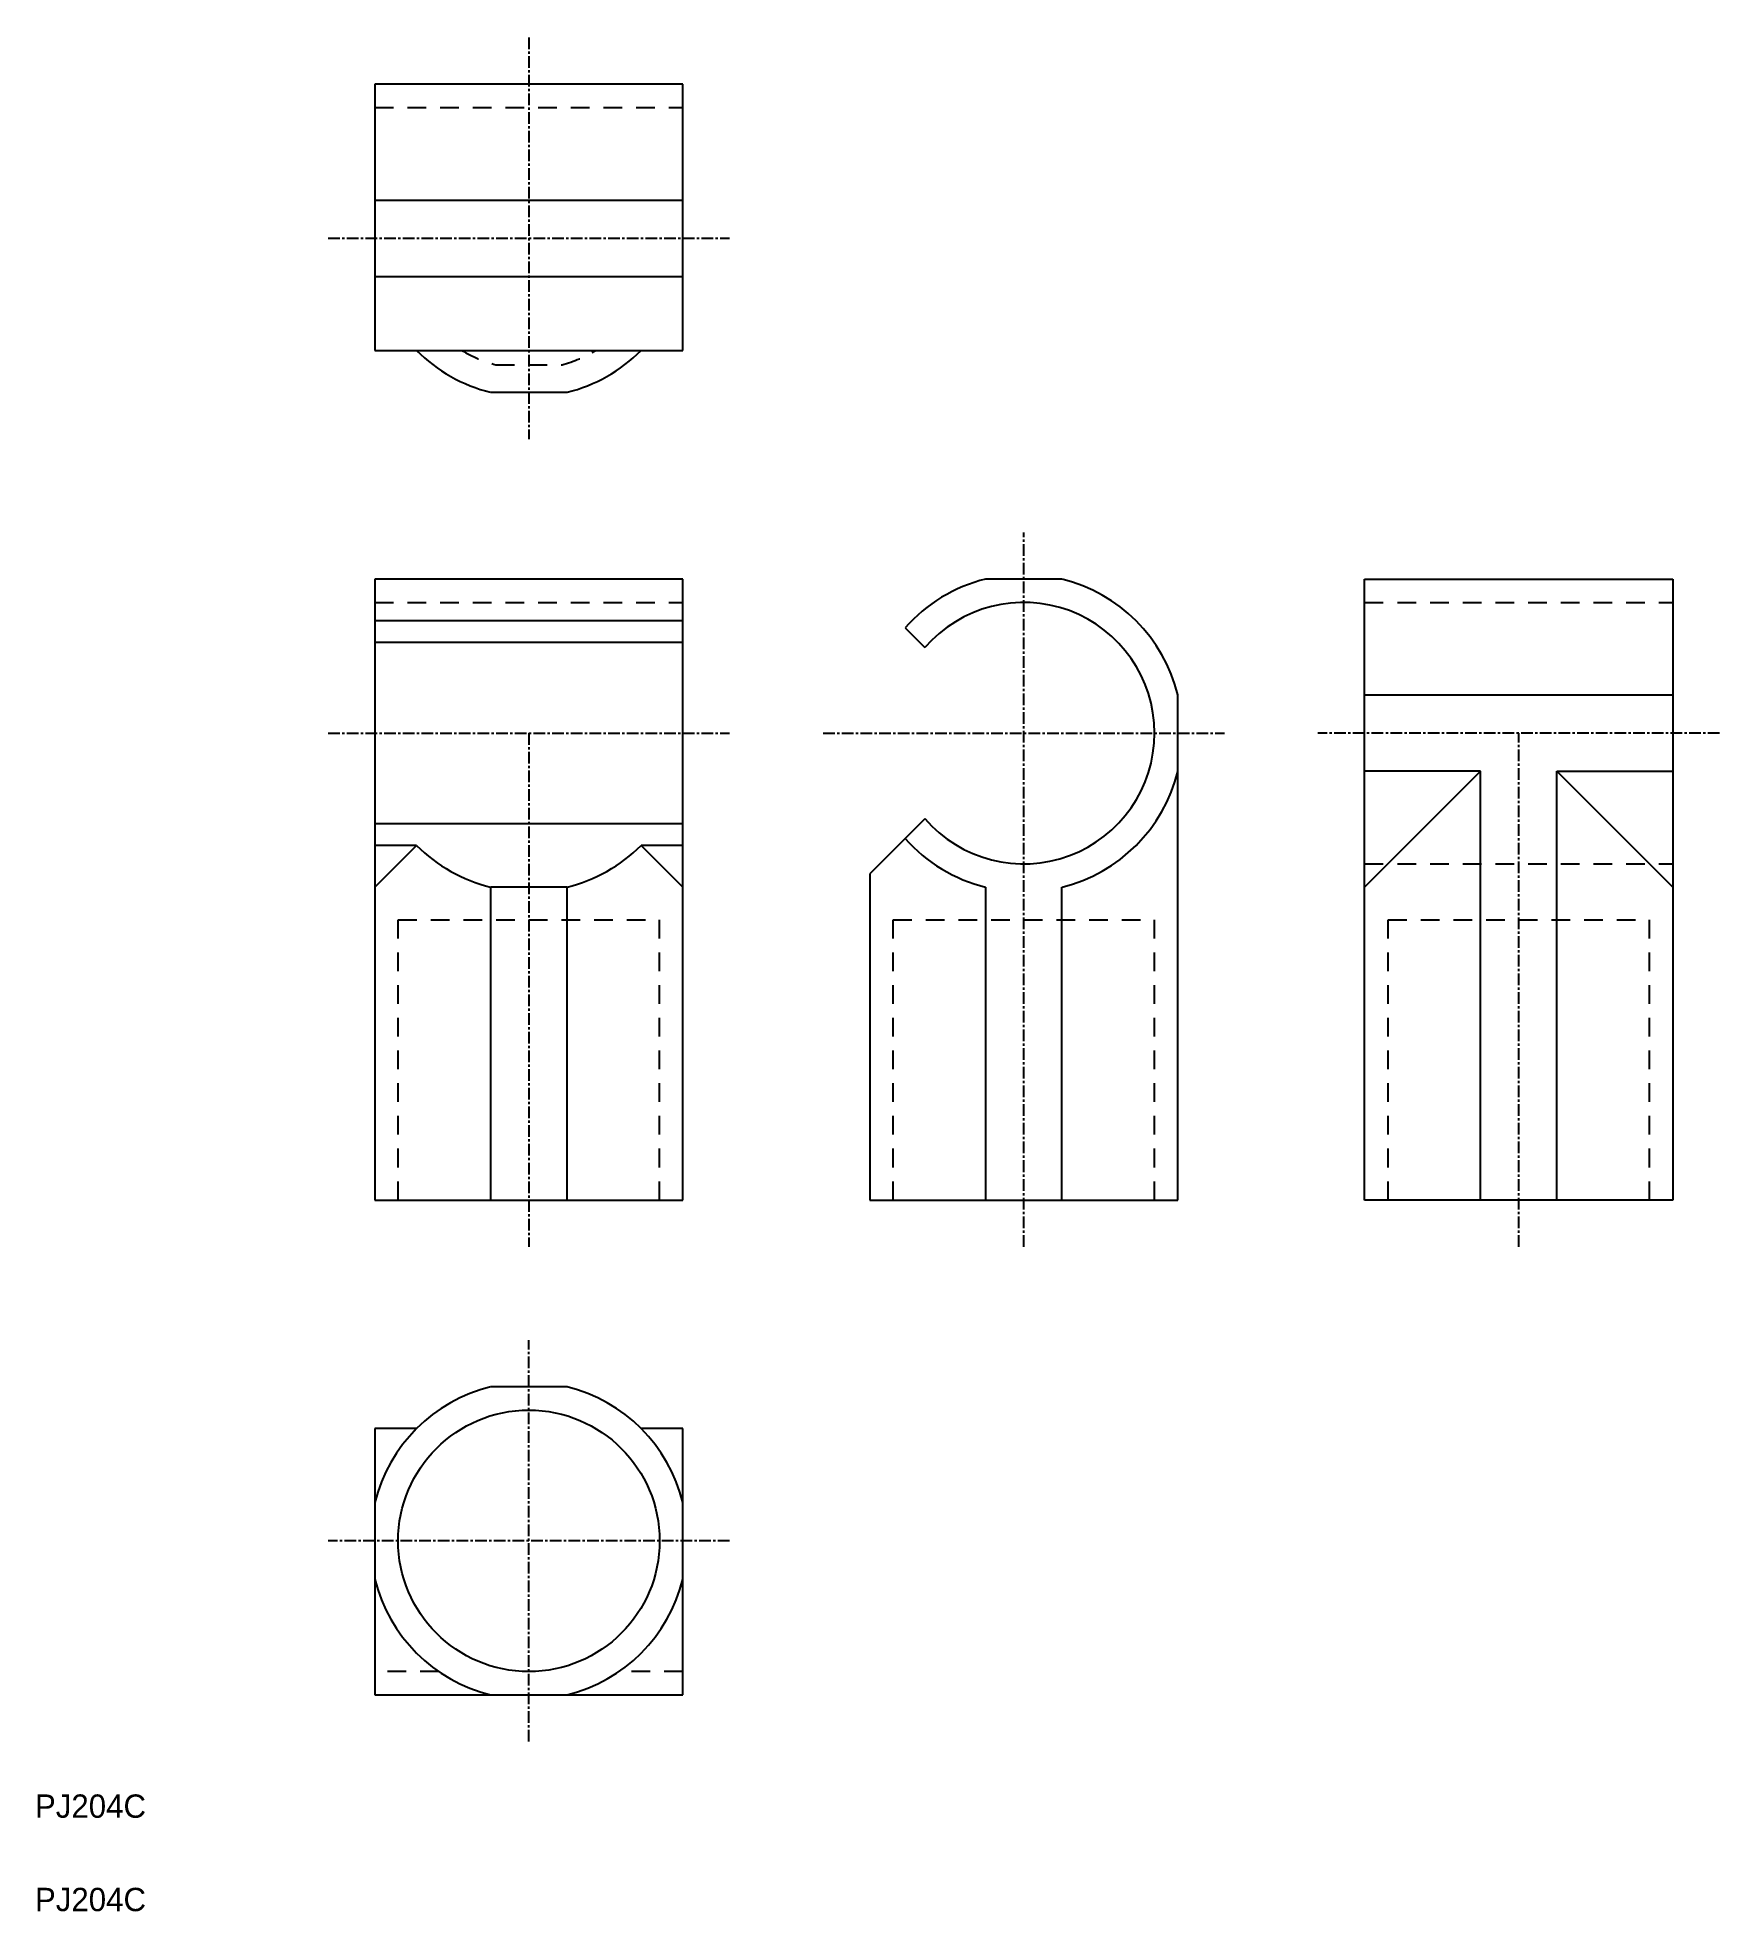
# Model space of a CAD drawing. Extents: x 17 to 197, y 5 to 205.
import ezdxf

# ---------------------------------------------------------------- set-up
doc = ezdxf.new("R2010")
doc.units = 0
doc.linetypes.add('CENTER', pattern=[2, 1.25, -0.25, 0.25, -0.25])
doc.linetypes.add('DASHED', pattern=[3.5, 2, -1.5])
doc.layers.get('0').update_dxf_attribs({"linetype": 'CONTINUOUS'})
doc.layers.add('CENTER', color=1, linetype='CENTER')

msp = doc.modelspace()

# ---------------------------------------------------------------- linework, layer by layer
at = {"color": 7, "linetype": 'CONTINUOUS'}
for p, q in [((86, 200.25), (53, 200.25)), ((53, 200.25), (53, 171.73)), ((86, 171.73), (86, 200.25)), ((53, 187.84), (86, 187.84)), ((53, 179.66), (86, 179.66)), ((53, 171.73), (86, 171.73)), ((65.41, 167.25), (73.59, 167.25)), ((86, 147.25), (53, 147.25)), ((53, 147.25), (53, 80.75)), ((86, 80.75), (86, 147.25)), ((126.59, 147.25), (118.41, 147.25)), ((86, 142.77), (53, 142.77)), ((109.78, 142.03), (111.91, 139.91)), ((86, 140.47), (53, 140.47)), ((139, 80.75), (139, 134.84)), ((86, 121.03), (53, 121.03)), ((111.91, 121.59), (106, 115.68)), ((57.48, 118.73), (53, 114.25)), ((57.48, 118.73), (53, 118.73)), ((81.52, 118.73), (86, 114.25)), ((86, 118.73), (81.52, 118.73)), ((106, 115.68), (106, 80.75)), ((65.41, 80.75), (65.41, 114.25)), ((73.59, 114.25), (65.41, 114.25)), ((73.59, 80.75), (73.59, 114.25)), ((118.41, 114.25), (118.41, 80.75)), ((126.59, 80.75), (126.59, 114.25)), ((53, 80.75), (86, 80.75)), ((106, 80.75), (139, 80.75)), ((73.59, 60.75), (65.41, 60.75)), ((57.48, 56.27), (53, 56.27)), ((53, 56.27), (53, 27.75)), ((86, 56.27), (81.52, 56.27)), ((86, 27.75), (86, 56.27)), ((53, 27.75), (86, 27.75)), ((65.41, 27.75), (73.59, 27.75))]:
    msp.add_line(p, q, dxfattribs=at)
at = {"color": 3, "linetype": 'DASHED'}
for p, q in [((53, 197.75), (86, 197.75)), ((65.95, 170.21), (73.05, 170.21)), ((53, 144.75), (86, 144.75)), ((159, 144.75), (192, 144.75)), ((159, 116.75), (192, 116.75)), ((55.5, 80.75), (55.5, 110.75)), ((55.5, 110.75), (83.5, 110.75)), ((83.5, 80.75), (83.5, 110.75)), ((108.5, 80.75), (108.5, 110.75)), ((108.5, 110.75), (136.5, 110.75)), ((136.5, 80.75), (136.5, 110.75)), ((161.5, 80.75), (161.5, 110.75)), ((161.5, 110.75), (189.5, 110.75)), ((189.5, 80.75), (189.5, 110.75)), ((59.86, 30.25), (53, 30.25)), ((86, 30.25), (79.14, 30.25))]:
    msp.add_line(p, q, dxfattribs=at)
for p, q in [((159, 80.75), (159, 147.25)), ((159, 147.25), (192, 147.25)), ((192, 147.25), (192, 80.75)), ((159, 134.84), (192, 134.84)), ((171.41, 126.66), (159, 114.25)), ((171.41, 126.66), (159, 126.66)), ((171.41, 80.75), (171.41, 126.66)), ((179.59, 126.66), (192, 114.25)), ((179.59, 80.75), (179.59, 126.66)), ((179.59, 126.66), (192, 126.66)), ((192, 80.75), (159, 80.75)), ((53, 48.34), (53, 40.16)), ((86, 40.16), (86, 48.34))]:
    msp.add_line(p, q)
at = {"color": 7, "linetype": 'CONTINUOUS'}
msp.add_circle((69.5, 44.25), 14, dxfattribs=at)
for centre, radius, start, end in [((69.5, 183.75), 17, 225, 256.0695), ((69.5, 183.75), 17, 283.9305, 315), ((122.5, 130.75), 17, 103.9305, 138.4209), ((122.5, 130.75), 17, 13.9306, 76.0694), ((122.5, 130.75), 14, 220.8449, 139.1551), ((122.5, 130.75), 17, 283.9306, 346.0694), ((69.5, 130.75), 17, 225, 256.0695), ((69.5, 130.75), 17, 283.9305, 315), ((122.5, 130.75), 17, 221.5791, 256.0695), ((69.5, 44.25), 17, 103.9306, 166.0694), ((69.5, 44.25), 17, 13.9306, 76.0694), ((69.5, 44.25), 17, 193.9306, 256.0694), ((69.5, 44.25), 17, 283.9306, 346.0694)]:
    msp.add_arc(centre, radius, start, end, dxfattribs=at)
at = {"color": 3, "linetype": 'DASHED'}
for start, end in [(239.1628, 255.3115), (284.6885, 300.8372)]:
    msp.add_arc((69.5, 183.75), 14, start, end, dxfattribs=at)
at = {"layer": 'CENTER', "color": 1, "linetype": 'CENTER'}
for p, q in [((69.5, 205.25), (69.5, 162.25)), ((48, 183.75), (91, 183.75)), ((122.5, 75.75), (122.5, 152.25)), ((48, 130.75), (91, 130.75)), ((69.5, 130.75), (69.5, 75.75)), ((101, 130.75), (144, 130.75)), ((69.5, 22.75), (69.5, 65.75)), ((91, 44.25), (48, 44.25))]:
    msp.add_line(p, q, dxfattribs=at)
at = {"layer": 'CENTER'}
for p, q in [((197, 130.75), (154, 130.75)), ((175.5, 75.75), (175.5, 130.75))]:
    msp.add_line(p, q, dxfattribs=at)

# ---------------------------------------------------------------- texts
at = {"color": 7, "linetype": 'CONTINUOUS'}
for p in [(16.61, 14.59), (16.61, 4.59)]:
    msp.add_text('PJ204C', height=2.5, dxfattribs=at).set_placement(p)

doc.saveas('drawing.dxf')
